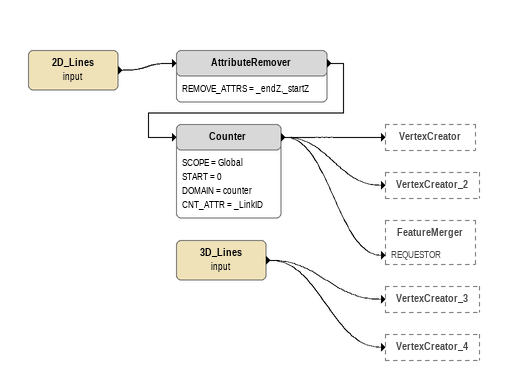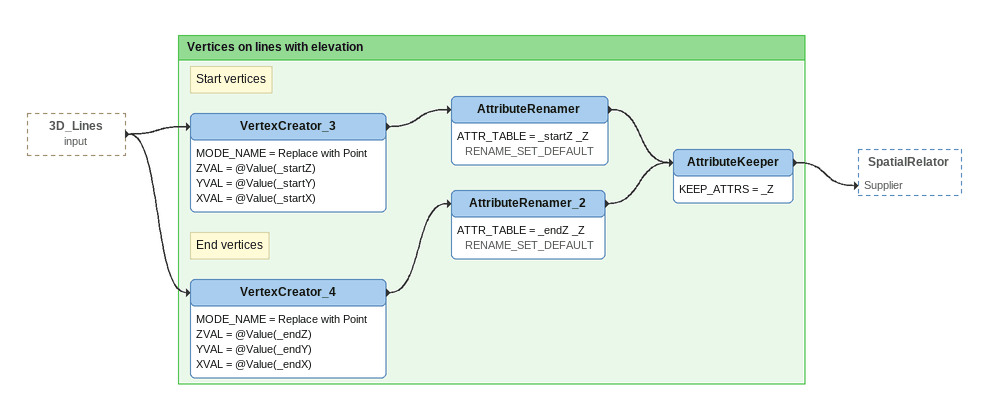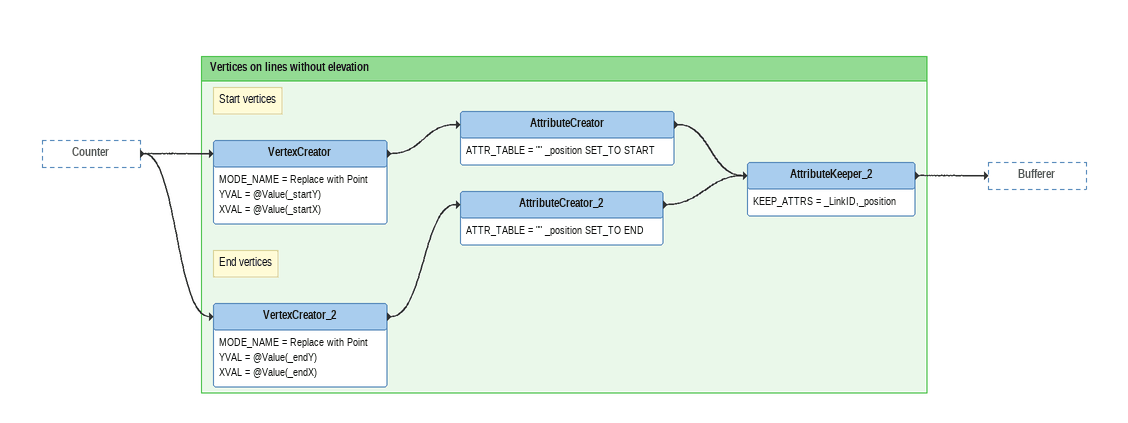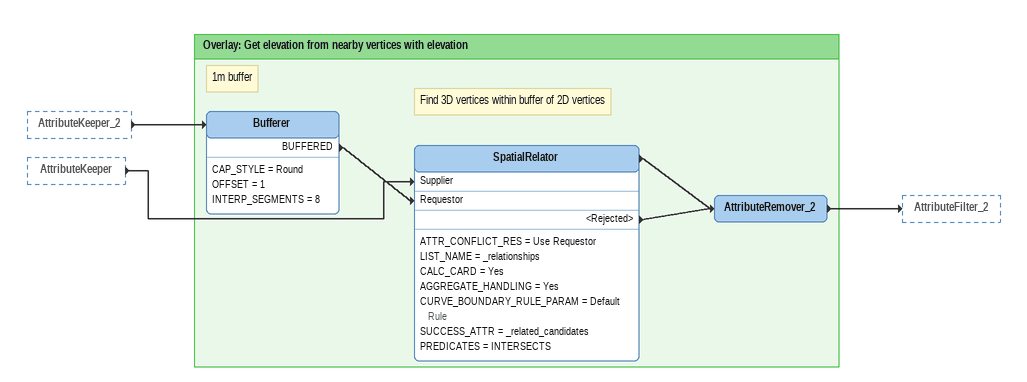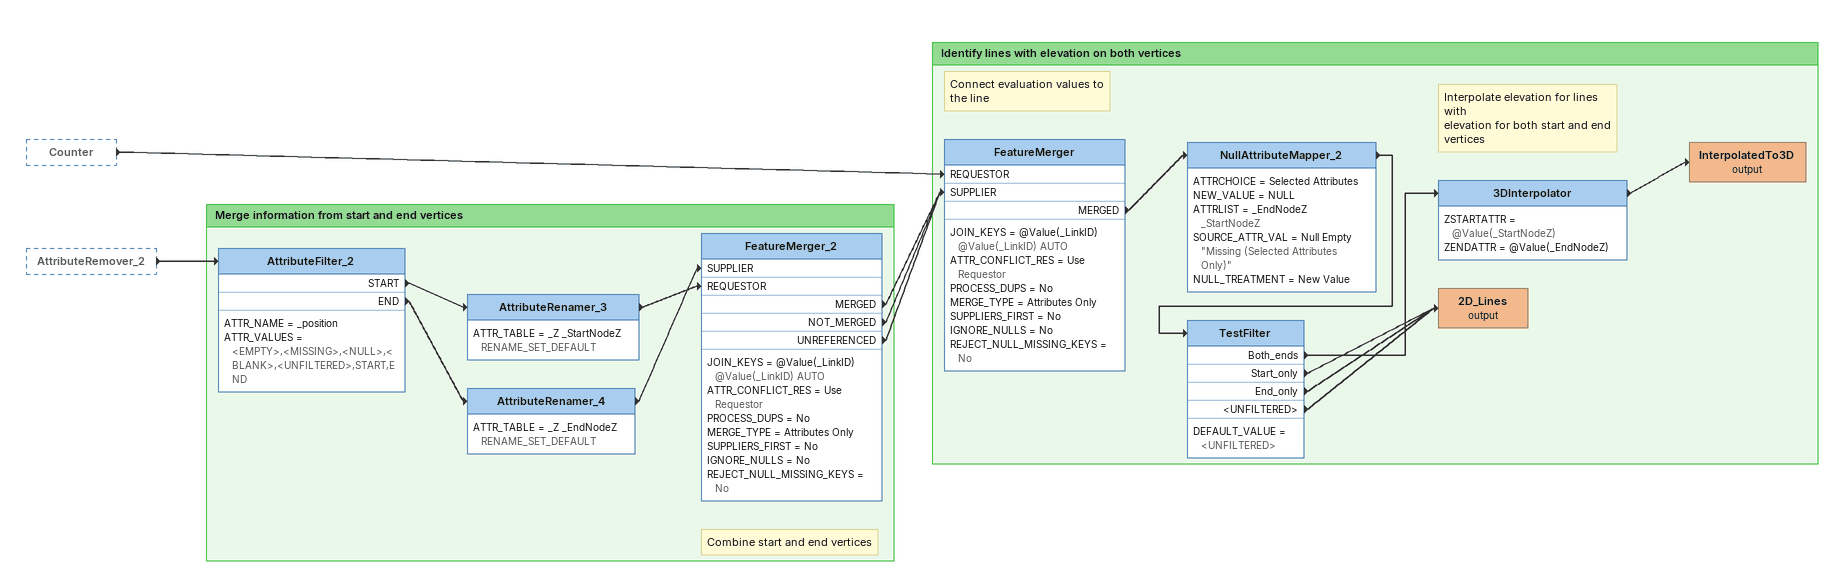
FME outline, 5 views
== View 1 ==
2D_Lines (input)
    -> AttributeRemover
AttributeRemover
    REMOVE_ATTRS = _endZ,_startZ
    -> Counter
Counter
    SCOPE = Global
    START = 0
    DOMAIN = counter
    CNT_ATTR = _LinkID
    -> VertexCreator
    -> VertexCreator_2
    -> FeatureMerger [REQUESTOR]
3D_Lines (input)
    -> VertexCreator_3
    -> VertexCreator_4

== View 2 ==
3D_Lines (input) [outside]
    -> VertexCreator_3
    -> VertexCreator_4

Bookmark: Vertices on lines with elevation
Note: Start vertices
VertexCreator_3
    MODE_NAME = Replace with Point
    ZVAL = @Value(_startZ)
    YVAL = @Value(_startY)
    XVAL = @Value(_startX)
    -> AttributeRenamer
AttributeRenamer
    ATTR_TABLE = _startZ _Z RENAME_SET_DEFAULT
    -> AttributeKeeper
Note: End vertices
VertexCreator_4
    MODE_NAME = Replace with Point
    ZVAL = @Value(_endZ)
    YVAL = @Value(_endY)
    XVAL = @Value(_endX)
    -> AttributeRenamer_2
AttributeRenamer_2
    ATTR_TABLE = _endZ _Z RENAME_SET_DEFAULT
    -> AttributeKeeper
AttributeKeeper
    KEEP_ATTRS = _Z
    -> SpatialRelator [Supplier]

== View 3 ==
Counter [outside]
    -> VertexCreator
    -> VertexCreator_2

Bookmark: Vertices on lines without elevation
Note: Start vertices
VertexCreator
    MODE_NAME = Replace with Point
    YVAL = @Value(_startY)
    XVAL = @Value(_startX)
    -> AttributeCreator
AttributeCreator
    ATTR_TABLE = "" _position SET_TO START
    -> AttributeKeeper_2
Note: End vertices
VertexCreator_2
    MODE_NAME = Replace with Point
    YVAL = @Value(_endY)
    XVAL = @Value(_endX)
    -> AttributeCreator_2
AttributeCreator_2
    ATTR_TABLE = "" _position SET_TO END
    -> AttributeKeeper_2
AttributeKeeper_2
    KEEP_ATTRS = _LinkID,_position
    -> Bufferer

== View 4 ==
AttributeKeeper_2 [outside]
    -> Bufferer
AttributeKeeper [outside]
    -> SpatialRelator [Supplier]

Bookmark: Overlay: Get elevation from nearby vertices with elevation
Note: 1m buffer
Bufferer
    CAP_STYLE = Round
    OFFSET = 1
    INTERP_SEGMENTS = 8
    BUFFERED -> SpatialRelator [Requestor]
Note: Find 3D vertices within buffer of 2D vertices
SpatialRelator
    ATTR_CONFLICT_RES = Use Requestor
    LIST_NAME = _relationships
    CALC_CARD = Yes
    AGGREGATE_HANDLING = Yes
    CURVE_BOUNDARY_RULE_PARAM = Default Rule
    SUCCESS_ATTR = _related_candidates
    PREDICATES = INTERSECTS
    -> AttributeRemover_2
    <Rejected> -> AttributeRemover_2
AttributeRemover_2
    -> AttributeFilter_2

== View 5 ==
Counter [outside]
    -> FeatureMerger [REQUESTOR]
AttributeRemover_2 [outside]
    -> AttributeFilter_2

Bookmark: Merge information from start and end vertices
AttributeFilter_2
    ATTR_NAME = _position
    ATTR_VALUES = <EMPTY>,<MISSING>,<NULL>,<BLANK>,<UNFILTERED>,START,END
    START -> AttributeRenamer_3
    END -> AttributeRenamer_4
AttributeRenamer_3
    ATTR_TABLE = _Z _StartNodeZ RENAME_SET_DEFAULT
    -> FeatureMerger_2 [REQUESTOR]
AttributeRenamer_4
    ATTR_TABLE = _Z _EndNodeZ RENAME_SET_DEFAULT
    -> FeatureMerger_2 [SUPPLIER]
Note: Combine start and end vertices
FeatureMerger_2
    JOIN_KEYS = @Value(_LinkID) @Value(_LinkID) AUTO
    ATTR_CONFLICT_RES = Use Requestor
    PROCESS_DUPS = No
    MERGE_TYPE = Attributes Only
    SUPPLIERS_FIRST = No
    IGNORE_NULLS = No
    REJECT_NULL_MISSING_KEYS = No
    MERGED -> FeatureMerger [SUPPLIER]
    NOT_MERGED -> FeatureMerger [SUPPLIER]
    UNREFERENCED -> FeatureMerger [SUPPLIER]

Bookmark: Identify lines with elevation on both vertices
Note: Connect evaluation values to the line
FeatureMerger
    JOIN_KEYS = @Value(_LinkID) @Value(_LinkID) AUTO
    ATTR_CONFLICT_RES = Use Requestor
    PROCESS_DUPS = No
    MERGE_TYPE = Attributes Only
    SUPPLIERS_FIRST = No
    IGNORE_NULLS = No
    REJECT_NULL_MISSING_KEYS = No
    MERGED -> NullAttributeMapper_2
NullAttributeMapper_2
    ATTRCHOICE = Selected Attributes
    NEW_VALUE = NULL
    ATTRLIST = _EndNodeZ _StartNodeZ
    SOURCE_ATTR_VAL = Null Empty "Missing (Selected Attributes Only)"
    NULL_TREATMENT = New Value
    -> TestFilter
TestFilter
    DEFAULT_VALUE = <UNFILTERED>
    Both_ends -> 3DInterpolator
    Start_only -> 2D_Lines (output)
    End_only -> 2D_Lines (output)
    <UNFILTERED> -> 2D_Lines (output)
Note: Interpolate elevation for lines with / elevation for both start and end vertices
3DInterpolator
    ZSTARTATTR = @Value(_StartNodeZ)
    ZENDATTR = @Value(_EndNodeZ)
    -> InterpolatedTo3D (output)
InterpolatedTo3D (output)
2D_Lines (output)
